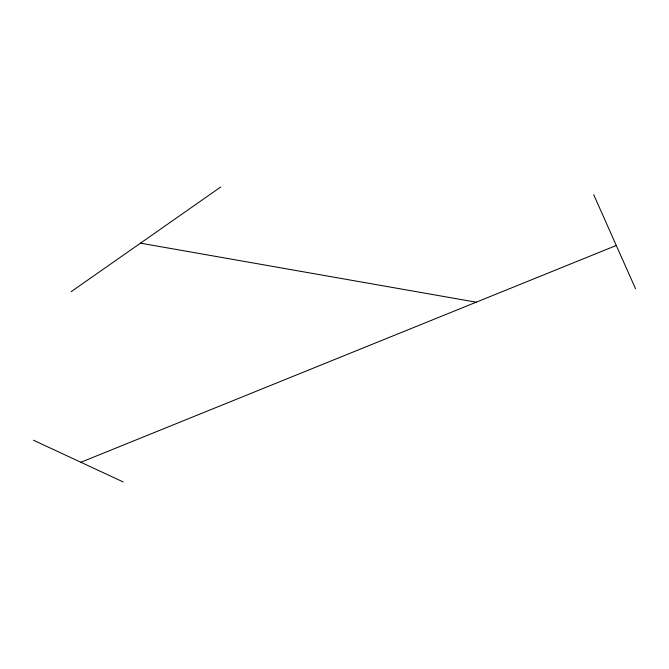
<?xml version="1.0" encoding="UTF-8"?>
<svg xmlns="http://www.w3.org/2000/svg" width="669" height="669" viewBox="0 0 669 669"><rect width="100%" height="100%" fill="white"/><g stroke="black" fill="none" stroke-linecap="round" stroke-linejoin="round"><path stroke-width="1" d="M71.165 291.676L220.695 187.036M80.865 462.271L616.291 245.473M140.49 243.165L476.194 302.196M33.45 440.227L123.238 481.964M593.687 194.671L635.55 288.774"/></g></svg>
